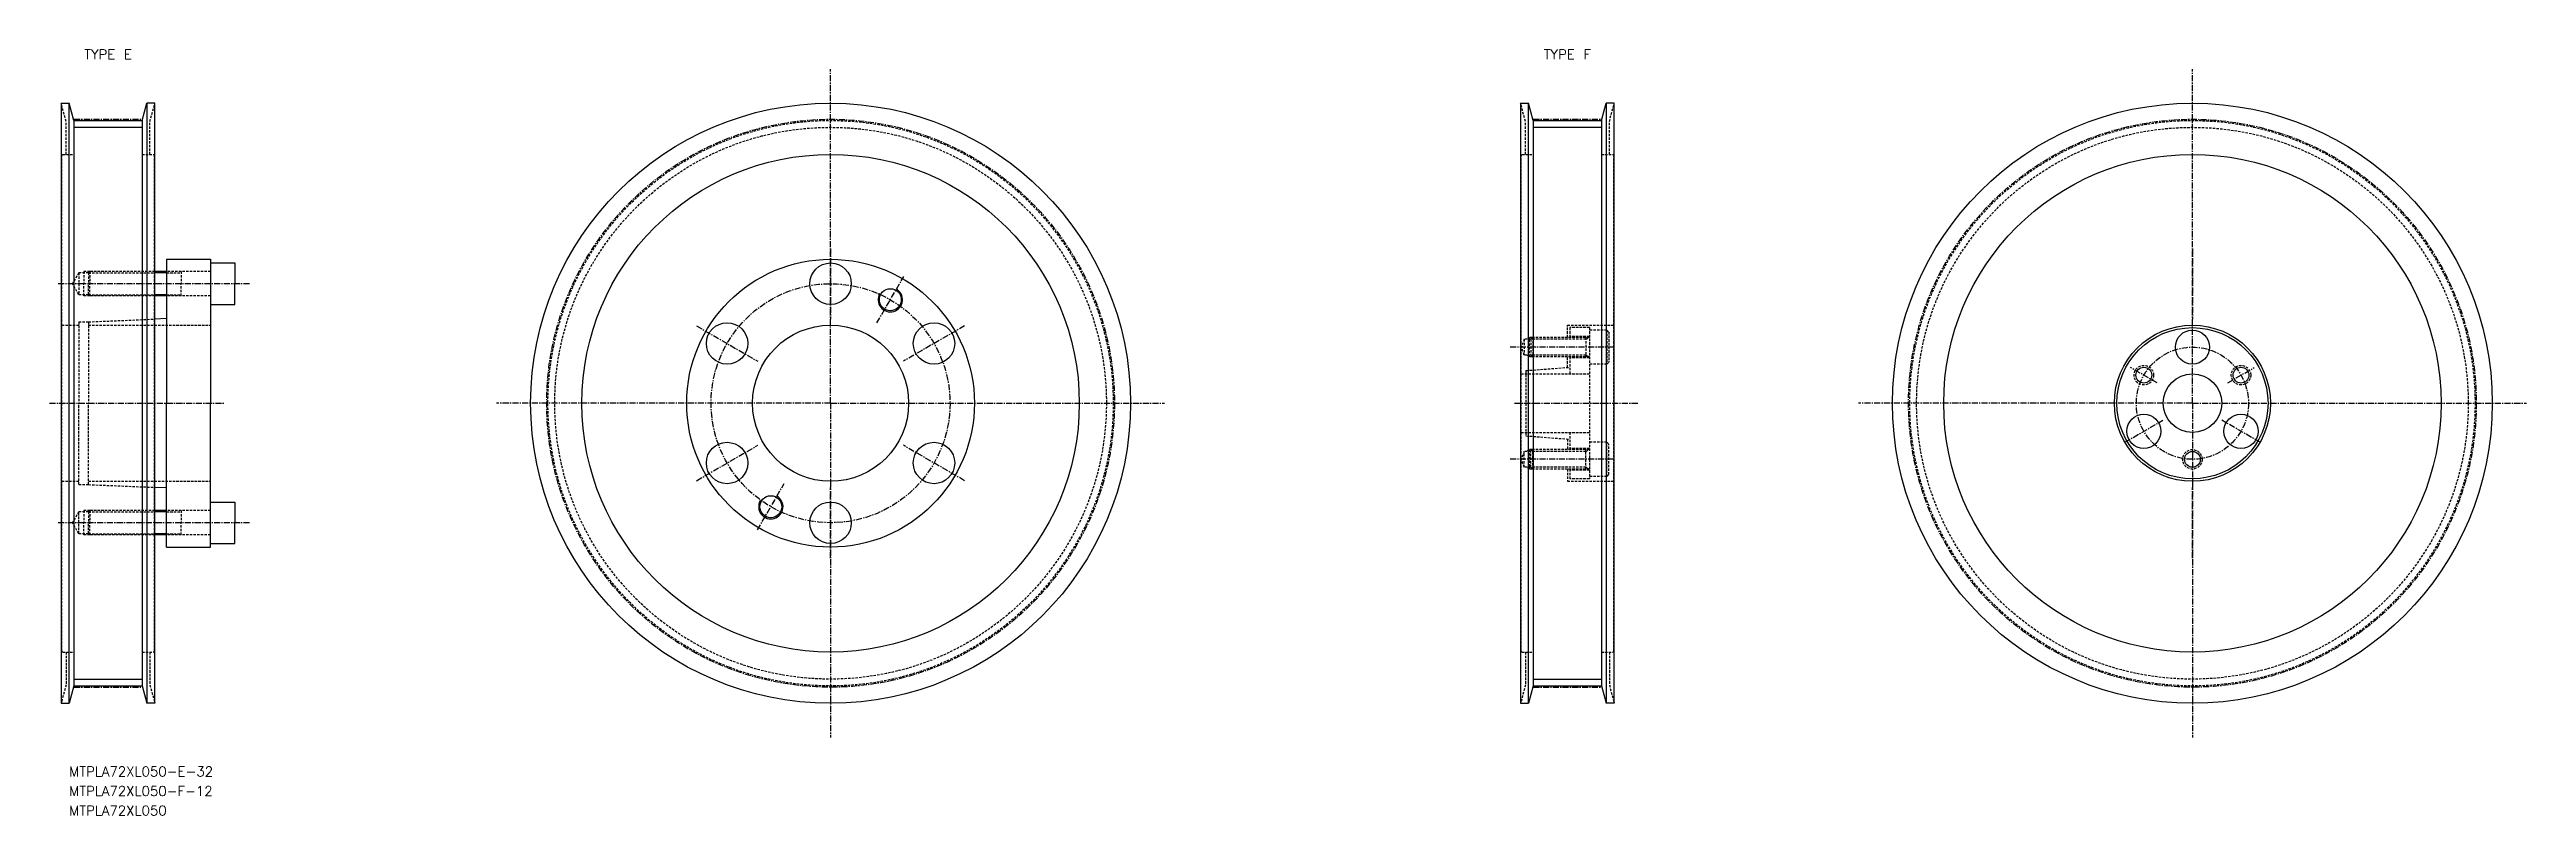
# Model space of a CAD drawing. Extents: x -57 to 451, y 27 to 184.
import ezdxf
from ezdxf.enums import TextEntityAlignment as Align

# ---------------------------------------------------------------- set-up
doc = ezdxf.new("R2010")
doc.units = 0
doc.linetypes.add('CENTER', pattern=[2, 1.25, -0.25, 0.25, -0.25])
doc.linetypes.add('DASHED', pattern=[0.75, 0.5, -0.25])
doc.layers.get('0').update_dxf_attribs({"linetype": 'CONTINUOUS'})
doc.layers.add('CENTER', color=1, linetype='CENTER')
doc.styles.add('MISUMI', font='txt.shx')
doc.styles.get("Standard").update_dxf_attribs({"font": 'txt', "bigfont": 'BIGFONT'})

msp = doc.modelspace()

# ---------------------------------------------------------------- linework, layer by layer
at = {"color": 7, "linetype": 'CONTINUOUS'}
for p, q in [((-54.49, 173.1), (-52.83, 173.1)), ((-54.49, 173.1), (-54.49, 50.1)), ((-51.88, 169.56), (-52.83, 173.1)), ((-52.83, 50.1), (-52.83, 173.1)), ((-37.88, 169.56), (-36.93, 173.1)), ((-35.28, 173.1), (-36.93, 173.1)), ((-36.93, 173.1), (-36.93, 50.1)), ((-35.28, 50.1), (-35.28, 173.1)), ((244.78, 173.1), (246.43, 173.1)), ((244.78, 173.1), (244.78, 50.1)), ((247.38, 169.56), (246.43, 173.1)), ((246.43, 50.1), (246.43, 173.1)), ((261.38, 169.56), (262.33, 173.1)), ((263.99, 173.1), (262.33, 173.1)), ((262.33, 173.1), (262.33, 50.1)), ((263.99, 50.1), (263.99, 173.1)), ((-51.88, 169.56), (-51.88, 53.64)), ((-51.88, 169.56), (-37.88, 169.56)), ((-37.88, 169.56), (-37.88, 53.64)), ((247.38, 169.56), (247.38, 53.64)), ((247.38, 169.56), (261.38, 169.56)), ((261.38, 169.56), (261.38, 53.64)), ((-32.88, 138.6), (-35.28, 138.6)), ((-32.88, 141.1), (-23.88, 141.1)), ((-32.88, 141.1), (-32.88, 138.6)), ((-32.88, 138.6), (-32.88, 133.6)), ((-23.88, 141.1), (-23.88, 140.35)), ((-23.88, 140.35), (-23.88, 131.85)), ((-23.88, 140.35), (-18.88, 140.35)), ((-18.88, 140.35), (-18.88, 136.1)), ((-32.88, 133.6), (-35.28, 133.6)), ((-32.88, 133.6), (-32.88, 128.95)), ((-18.88, 131.85), (-18.88, 136.1)), ((-32.88, 128.95), (-35.28, 128.85)), ((-32.88, 128.95), (-32.88, 111.6)), ((-23.88, 131.85), (-23.88, 111.6)), ((-23.88, 131.85), (-18.88, 131.85)), ((-32.88, 94.25), (-32.88, 111.6)), ((-23.88, 91.35), (-23.88, 111.6)), ((-32.88, 94.25), (-35.28, 94.35)), ((-32.88, 89.6), (-32.88, 94.25)), ((-32.88, 89.6), (-35.28, 89.6)), ((-32.88, 84.6), (-32.88, 89.6)), ((-23.88, 82.85), (-23.88, 91.35)), ((-23.88, 91.35), (-18.88, 91.35)), ((-18.88, 91.35), (-18.88, 87.1)), ((-18.88, 82.85), (-18.88, 87.1)), ((-32.88, 84.6), (-35.28, 84.6)), ((-32.88, 82.1), (-32.88, 84.6)), ((-32.88, 82.1), (-23.88, 82.1)), ((-23.88, 82.85), (-18.88, 82.85)), ((-23.88, 82.1), (-23.88, 82.85)), ((-51.88, 53.64), (-52.83, 50.1)), ((-51.88, 53.64), (-37.88, 53.64)), ((-37.88, 53.64), (-36.93, 50.1)), ((247.38, 53.64), (246.43, 50.1)), ((247.38, 53.64), (261.38, 53.64)), ((261.38, 53.64), (262.33, 50.1)), ((-54.49, 50.1), (-52.83, 50.1)), ((-35.28, 50.1), (-36.93, 50.1)), ((244.78, 50.1), (246.43, 50.1)), ((263.99, 50.1), (262.33, 50.1))]:
    msp.add_line(p, q, dxfattribs=at)
at = {"color": 3, "linetype": 'DASHED'}
for p, q in [((-53.48, 169.35), (-54.49, 173.1)), ((-36.28, 169.35), (-35.28, 173.1)), ((245.78, 169.35), (244.78, 173.1)), ((262.98, 169.35), (263.99, 173.1)), ((-53.48, 162.6), (-53.48, 169.35)), ((-36.28, 162.6), (-36.28, 169.35)), ((245.78, 162.6), (245.78, 169.35)), ((262.98, 162.6), (262.98, 169.35)), ((-54.18, 162.6), (-54.38, 162.4)), ((-54.18, 162.6), (-51.88, 162.6)), ((-37.88, 162.6), (-35.58, 162.6)), ((-35.58, 162.6), (-35.38, 162.4)), ((245.08, 162.6), (244.88, 162.4)), ((245.08, 162.6), (247.38, 162.6)), ((261.38, 162.6), (263.68, 162.6)), ((263.68, 162.6), (263.88, 162.4)), ((-54.38, 60.8), (-54.38, 162.4)), ((-35.38, 60.8), (-35.38, 162.4)), ((244.88, 60.8), (244.88, 162.4)), ((263.88, 60.8), (263.88, 162.4)), ((-50.88, 138.35), (-52.18, 136.1)), ((-50.88, 138.35), (-50.88, 133.85)), ((-48.88, 138.35), (-50.88, 138.35)), ((-49.88, 138.6), (-49.88, 136.1)), ((-48.63, 138.6), (-49.88, 138.6)), ((-48.63, 138.6), (-48.88, 138.35)), ((-48.88, 138.35), (-35.28, 138.35)), ((-48.88, 138.35), (-48.88, 136.1)), ((-35.28, 138.6), (-48.63, 138.6)), ((-48.63, 138.6), (-48.63, 136.1)), ((-23.88, 138.6), (-32.88, 138.6)), ((-32.88, 138.35), (-29.88, 138.35)), ((-29.88, 138.6), (-29.88, 136.1)), ((-50.88, 133.85), (-52.18, 136.1)), ((-48.88, 133.85), (-50.88, 133.85)), ((-49.88, 133.6), (-49.88, 136.1)), ((-48.63, 133.6), (-49.88, 133.6)), ((-48.88, 133.85), (-48.88, 136.1)), ((-48.88, 133.85), (-35.28, 133.85)), ((-48.63, 133.6), (-48.88, 133.85)), ((-48.63, 133.6), (-48.63, 136.1)), ((-35.28, 133.6), (-48.63, 133.6)), ((-32.88, 133.85), (-29.88, 133.85)), ((-23.88, 133.6), (-32.88, 133.6)), ((-29.88, 133.6), (-29.88, 136.1)), ((-54.38, 127.6), (-50.88, 127.6)), ((-50.88, 128.27), (-50.88, 111.6)), ((-50.88, 128.27), (-48.88, 128.27)), ((-48.88, 128.27), (-35.28, 128.85)), ((-48.88, 128.27), (-48.88, 111.6)), ((-48.88, 127.6), (-23.88, 127.6)), ((254.38, 127.6), (263.88, 127.6)), ((254.38, 125.1), (254.38, 127.6)), ((258.88, 127.1), (254.88, 127.1)), ((254.88, 127.1), (254.88, 125.1)), ((258.88, 127.1), (258.88, 96.1)), ((245.51, 124.72), (244.94, 123.1)), ((245.51, 121.48), (244.94, 123.1)), ((245.51, 124.72), (245.51, 121.48)), ((246.88, 124.72), (245.51, 124.72)), ((246.61, 125.1), (245.96, 124.72)), ((246.61, 121.1), (246.61, 125.1)), ((247.26, 125.1), (246.61, 125.1)), ((246.88, 124.72), (247.26, 125.1)), ((258.18, 124.72), (246.88, 124.72)), ((246.88, 124.72), (246.88, 121.48)), ((258.88, 125.1), (247.26, 125.1)), ((247.26, 125.1), (247.26, 121.1)), ((258.88, 125.3), (254.88, 125.3)), ((258.18, 125.1), (258.18, 121.1)), ((258.18, 124.72), (258.84, 125.1)), ((262.48, 126.6), (258.88, 126.6)), ((262.48, 126.6), (262.48, 119.6)), ((262.48, 126.6), (262.88, 126.2)), ((262.88, 126.2), (262.88, 120)), ((244.88, 117.6), (258.88, 117.6)), ((246.88, 121.48), (245.51, 121.48)), ((245.88, 118.29), (254.88, 118.97)), ((245.88, 118.29), (245.88, 104.91)), ((246.61, 121.1), (245.96, 121.48)), ((247.26, 121.1), (246.61, 121.1)), ((258.18, 121.48), (246.88, 121.48)), ((247.26, 121.1), (246.88, 121.48)), ((258.88, 121.1), (247.26, 121.1)), ((254.38, 118.94), (254.38, 121.1)), ((254.88, 121.1), (254.88, 117.6)), ((258.88, 120.9), (254.88, 120.9)), ((258.18, 121.48), (258.84, 121.1)), ((262.48, 119.6), (258.88, 119.6)), ((262.48, 119.6), (262.88, 120)), ((-50.88, 94.92), (-50.88, 111.6)), ((-48.88, 94.92), (-48.88, 111.6)), ((244.88, 105.6), (258.88, 105.6)), ((245.51, 101.72), (244.94, 100.1)), ((245.51, 98.48), (245.51, 101.72)), ((246.88, 101.72), (245.51, 101.72)), ((245.88, 104.91), (254.88, 104.22)), ((246.61, 102.1), (245.96, 101.72)), ((246.61, 102.1), (246.61, 98.1)), ((247.26, 102.1), (246.61, 102.1)), ((247.26, 102.1), (246.88, 101.72)), ((258.18, 101.72), (246.88, 101.72)), ((246.88, 98.48), (246.88, 101.72)), ((258.88, 102.1), (247.26, 102.1)), ((247.26, 98.1), (247.26, 102.1)), ((254.38, 104.26), (254.38, 102.1)), ((254.88, 105.6), (254.88, 102.1)), ((258.88, 102.3), (254.88, 102.3)), ((258.18, 98.1), (258.18, 102.1)), ((258.18, 101.72), (258.84, 102.1)), ((262.48, 103.6), (258.88, 103.6)), ((262.48, 96.6), (262.48, 103.6)), ((262.48, 103.6), (262.88, 103.2)), ((262.88, 97), (262.88, 103.2)), ((245.51, 98.48), (244.94, 100.1)), ((246.88, 98.48), (245.51, 98.48)), ((246.61, 98.1), (245.96, 98.48)), ((247.26, 98.1), (246.61, 98.1)), ((258.18, 98.48), (246.88, 98.48)), ((246.88, 98.48), (247.26, 98.1)), ((258.88, 98.1), (247.26, 98.1)), ((254.38, 98.1), (254.38, 95.6)), ((254.88, 98.1), (254.88, 96.1)), ((258.88, 97.9), (254.88, 97.9)), ((258.18, 98.48), (258.84, 98.1)), ((262.48, 96.6), (258.88, 96.6)), ((262.48, 96.6), (262.88, 97)), ((-54.38, 95.6), (-50.88, 95.6)), ((-50.88, 94.92), (-48.88, 94.92)), ((-48.88, 95.6), (-23.88, 95.6)), ((-48.88, 94.92), (-35.28, 94.35)), ((254.38, 95.6), (263.88, 95.6)), ((258.88, 96.1), (254.88, 96.1)), ((-50.88, 89.35), (-52.18, 87.1)), ((-50.88, 84.85), (-52.18, 87.1)), ((-50.88, 84.85), (-50.88, 89.35)), ((-48.88, 89.35), (-50.88, 89.35)), ((-49.88, 89.6), (-49.88, 87.1)), ((-48.63, 89.6), (-49.88, 89.6)), ((-49.88, 84.6), (-49.88, 87.1)), ((-48.63, 89.6), (-48.88, 89.35)), ((-48.88, 89.35), (-35.28, 89.35)), ((-48.88, 89.35), (-48.88, 87.1)), ((-48.88, 84.85), (-48.88, 87.1)), ((-35.28, 89.6), (-48.63, 89.6)), ((-48.63, 89.6), (-48.63, 87.1)), ((-48.63, 84.6), (-48.63, 87.1)), ((-23.88, 89.6), (-32.88, 89.6)), ((-32.88, 89.35), (-29.88, 89.35)), ((-29.88, 89.6), (-29.88, 87.1)), ((-29.88, 84.6), (-29.88, 87.1)), ((-48.88, 84.85), (-50.88, 84.85)), ((-48.63, 84.6), (-49.88, 84.6)), ((-48.88, 84.85), (-35.28, 84.85)), ((-48.63, 84.6), (-48.88, 84.85)), ((-35.28, 84.6), (-48.63, 84.6)), ((-32.88, 84.85), (-29.88, 84.85)), ((-23.88, 84.6), (-32.88, 84.6)), ((-54.18, 60.6), (-54.38, 60.8)), ((-54.18, 60.6), (-51.88, 60.6)), ((-53.48, 60.6), (-53.48, 53.85)), ((-37.88, 60.6), (-35.58, 60.6)), ((-36.28, 60.6), (-36.28, 53.85)), ((-35.58, 60.6), (-35.38, 60.8)), ((245.08, 60.6), (244.88, 60.8)), ((245.08, 60.6), (247.38, 60.6)), ((245.78, 60.6), (245.78, 53.85)), ((261.38, 60.6), (263.68, 60.6)), ((262.98, 60.6), (262.98, 53.85)), ((263.68, 60.6), (263.88, 60.8)), ((-53.48, 53.85), (-54.49, 50.1)), ((-36.28, 53.85), (-35.28, 50.1)), ((245.78, 53.85), (244.78, 50.1)), ((262.98, 53.85), (263.99, 50.1))]:
    msp.add_line(p, q, dxfattribs=at)
at = {"color": 3, "linetype": 'CONTINUOUS'}
for p, q in [((-51.88, 168.16), (-37.88, 168.16)), ((247.38, 168.16), (261.38, 168.16)), ((-51.88, 55.04), (-37.88, 55.04)), ((247.38, 55.04), (261.38, 55.04))]:
    msp.add_line(p, q, dxfattribs=at)
at = {"color": 3}
for p, q in [((-32.88, 138.35), (-35.28, 138.35)), ((-32.88, 133.85), (-35.28, 133.85)), ((-32.88, 89.35), (-35.28, 89.35)), ((-32.88, 84.85), (-35.28, 84.85))]:
    msp.add_line(p, q, dxfattribs=at)
at = {"color": 7, "linetype": 'CONTINUOUS'}
for centre, radius in [((103.28, 111.6), 61.5), ((382.54, 111.6), 61.5), ((103.28, 111.6), 51), ((382.54, 111.6), 51), ((103.28, 111.6), 29.5), ((103.28, 111.6), 29.5), ((103.28, 136.1), 4.25), ((115.53, 132.82), 2.25), ((82.06, 123.85), 4.25), ((103.28, 111.6), 16), ((124.49, 123.85), 4.25), ((382.54, 111.6), 16), ((382.54, 111.6), 15.5), ((382.54, 123.1), 3.5), ((372.58, 117.35), 1.62), ((382.54, 111.6), 6), ((392.5, 117.35), 1.62), ((372.58, 105.85), 3.5), ((392.5, 105.85), 3.5), ((82.06, 99.35), 4.25), ((124.49, 99.35), 4.25), ((382.54, 100.1), 1.62), ((91.03, 90.38), 2.25), ((103.28, 87.1), 4.25)]:
    msp.add_circle(centre, radius, dxfattribs=at)
at = {"color": 3, "linetype": 'DASHED'}
for centre, radius in [((103.28, 111.6), 57.96), ((103.28, 111.6), 56.56), ((382.54, 111.6), 57.96), ((382.54, 111.6), 56.56), ((372.58, 117.35), 2), ((392.5, 117.35), 2), ((382.54, 100.1), 2)]:
    msp.add_circle(centre, radius, dxfattribs=at)
at = {"color": 3}
for centre in [(115.53, 132.82), (91.03, 90.38)]:
    msp.add_arc(centre, 2.5, 150, 62, dxfattribs=at)
at = {"layer": 'CENTER', "color": 1, "linetype": 'CENTER'}
for p, q in [((103.28, 111.6), (103.28, 180.1)), ((382.54, 111.6), (382.54, 180.1)), ((-51.88, 169.81), (-37.88, 169.81)), ((247.38, 169.81), (261.38, 169.81)), ((103.28, 143.35), (103.28, 128.85)), ((382.54, 143.35), (382.54, 128.85)), ((112.78, 128.05), (118.28, 137.58)), ((-15.88, 136.1), (-55.18, 136.1)), ((75.78, 127.47), (88.34, 120.22)), ((130.77, 127.47), (118.22, 120.22)), ((263.88, 123.1), (242.59, 123.1)), ((375.29, 115.79), (369.87, 118.91)), ((389.79, 115.79), (395.21, 118.91)), ((-56.88, 111.6), (-20.88, 111.6)), ((103.28, 111.6), (34.78, 111.6)), ((103.28, 111.6), (103.28, 43.1)), ((103.28, 111.6), (171.78, 111.6)), ((243.54, 111.6), (268.91, 111.6)), ((382.54, 111.6), (314.04, 111.6)), ((368.68, 103.6), (376.48, 108.1)), ((382.54, 111.6), (382.54, 43.1)), ((382.54, 111.6), (451.04, 111.6)), ((396.4, 103.6), (388.6, 108.1)), ((75.78, 95.72), (88.34, 102.97)), ((130.77, 95.72), (118.22, 102.97)), ((263.88, 100.1), (242.59, 100.1)), ((88.28, 85.62), (93.78, 95.14)), ((103.28, 79.85), (103.28, 94.35)), ((382.54, 79.85), (382.54, 94.35)), ((-15.88, 87.1), (-55.18, 87.1)), ((-51.88, 53.38), (-37.88, 53.38)), ((247.38, 53.38), (261.38, 53.38))]:
    msp.add_line(p, q, dxfattribs=at)
for centre, radius in [((103.28, 111.6), 58.21), ((382.54, 111.6), 58.21), ((103.28, 111.6), 24.5), ((382.54, 111.6), 11.5)]:
    msp.add_circle(centre, radius, dxfattribs=at)

# ---------------------------------------------------------------- texts
at = {"color": 7, "linetype": 'CONTINUOUS', "style": 'MISUMI'}
for s, p in [('TYPE E', (-44.88, 183.1)), ('TYPE F', (254.38, 183.1))]:
    msp.add_text(s, height=2, dxfattribs=at).set_placement(p, align=Align.MIDDLE_CENTER)
at = {"color": 7, "linetype": 'CONTINUOUS'}
for s, p in [('MTPLA72XL050-E-32', (-52.83, 35.1)), ('MTPLA72XL050-F-12', (-52.83, 31.1)), ('MTPLA72XL050', (-52.83, 27.1))]:
    msp.add_text(s, height=2, dxfattribs=at).set_placement(p)

doc.saveas('drawing.dxf')
